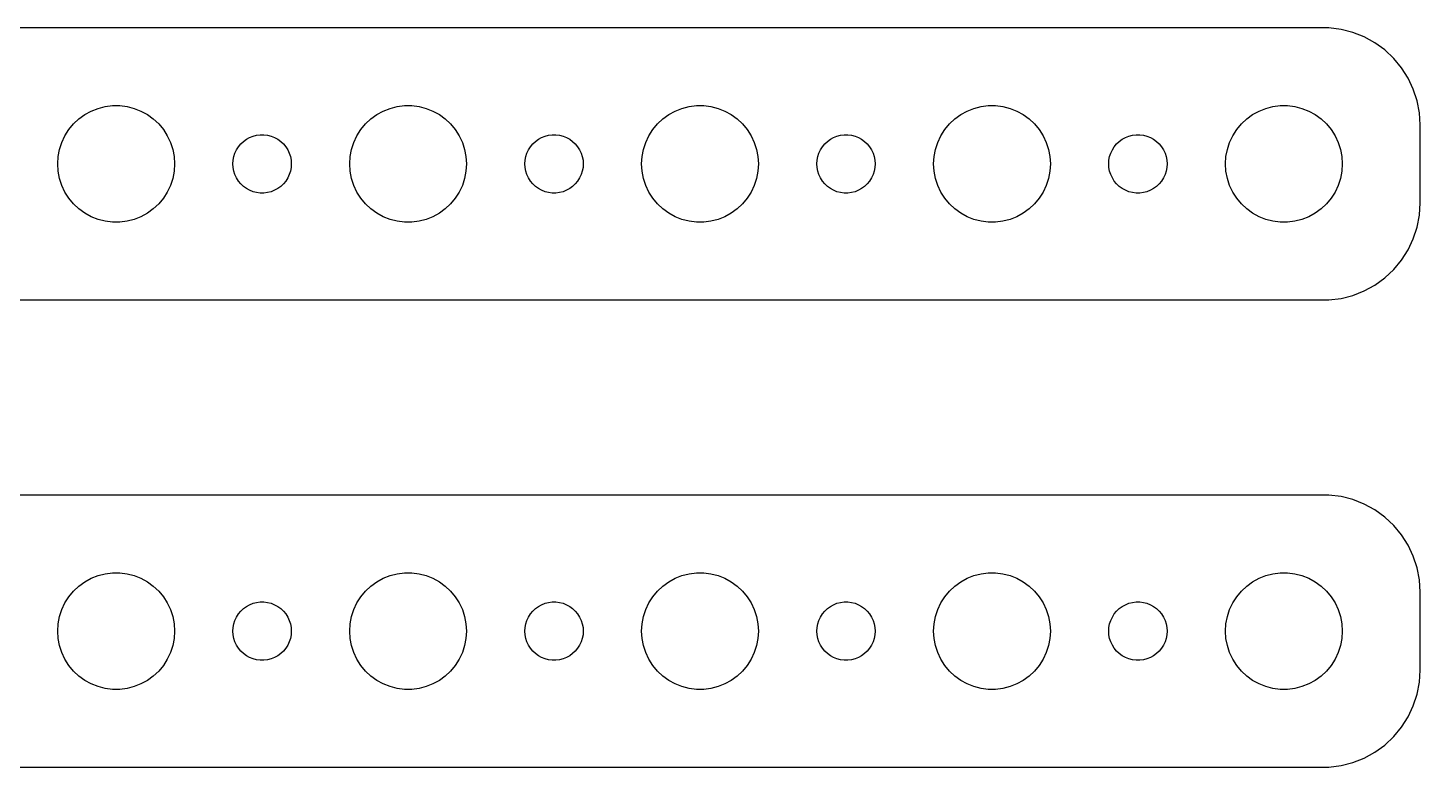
# Model space of a CAD drawing. Header units: metres. Extents: x -142 to 142, y 41 to 79.
# Drawn here: x 70.5 to 142, y 41 to 79 of the extents above; entities that cross this region are included whole.
import ezdxf

# ---------------------------------------------------------------- set-up
doc = ezdxf.new("R2010")
doc.units = ezdxf.units.M

msp = doc.modelspace()

# ---------------------------------------------------------------- linework, layer by layer
for p, q in [((137.314, 78.9901), (-137.314, 78.9901)), ((137.937, 78.9114), (137.314, 78.9901)), ((138.545, 78.7553), (137.937, 78.9114)), ((139.129, 78.5241), (138.545, 78.7553)), ((139.679, 78.2216), (139.129, 78.5241)), ((140.187, 77.8526), (139.679, 78.2216)), ((140.645, 77.4227), (140.187, 77.8526)), ((141.045, 76.9389), (140.645, 77.4227)), ((141.382, 76.4088), (141.045, 76.9389)), ((141.649, 75.8406), (141.382, 76.4088)), ((141.843, 75.2434), (141.649, 75.8406)), ((141.961, 74.6267), (141.843, 75.2434)), ((73.0877, 74.3115), (73.3925, 74.533)), ((73.3925, 74.533), (73.7227, 74.7145)), ((73.7227, 74.7145), (74.073, 74.8532)), ((74.073, 74.8532), (74.4379, 74.9469)), ((74.4379, 74.9469), (74.8116, 74.9941)), ((74.8116, 74.9941), (75.1884, 74.9941)), ((75.1884, 74.9941), (75.5621, 74.9469)), ((75.5621, 74.9469), (75.927, 74.8532)), ((75.927, 74.8532), (76.2773, 74.7145)), ((76.2773, 74.7145), (76.6075, 74.533)), ((76.6075, 74.533), (76.9123, 74.3115)), ((88.0877, 74.3115), (88.3925, 74.533)), ((88.3925, 74.533), (88.7227, 74.7145)), ((88.7227, 74.7145), (89.073, 74.8532)), ((89.073, 74.8532), (89.4379, 74.9469)), ((89.4379, 74.9469), (89.8116, 74.9941)), ((89.8116, 74.9941), (90.1884, 74.9941)), ((90.1884, 74.9941), (90.5621, 74.9469)), ((90.5621, 74.9469), (90.927, 74.8532)), ((90.927, 74.8532), (91.2773, 74.7145)), ((91.2773, 74.7145), (91.6075, 74.533)), ((91.6075, 74.533), (91.9123, 74.3115)), ((103.088, 74.3115), (103.393, 74.533)), ((103.393, 74.533), (103.723, 74.7145)), ((103.723, 74.7145), (104.073, 74.8532)), ((104.073, 74.8532), (104.438, 74.9469)), ((104.438, 74.9469), (104.812, 74.9941)), ((104.812, 74.9941), (105.188, 74.9941)), ((105.188, 74.9941), (105.562, 74.9469)), ((105.562, 74.9469), (105.927, 74.8532)), ((105.927, 74.8532), (106.277, 74.7145)), ((106.277, 74.7145), (106.607, 74.533)), ((106.607, 74.533), (106.912, 74.3115)), ((118.088, 74.3115), (118.393, 74.533)), ((118.393, 74.533), (118.723, 74.7145)), ((118.723, 74.7145), (119.073, 74.8532)), ((119.073, 74.8532), (119.438, 74.9469)), ((119.438, 74.9469), (119.812, 74.9941)), ((119.812, 74.9941), (120.188, 74.9941)), ((120.188, 74.9941), (120.562, 74.9469)), ((120.562, 74.9469), (120.927, 74.8532)), ((120.927, 74.8532), (121.277, 74.7145)), ((121.277, 74.7145), (121.607, 74.533)), ((121.607, 74.533), (121.912, 74.3115)), ((133.088, 74.3115), (133.393, 74.533)), ((133.393, 74.533), (133.723, 74.7145)), ((133.723, 74.7145), (134.073, 74.8532)), ((134.073, 74.8532), (134.438, 74.9469)), ((134.438, 74.9469), (134.812, 74.9941)), ((134.812, 74.9941), (135.188, 74.9941)), ((135.188, 74.9941), (135.562, 74.9469)), ((135.562, 74.9469), (135.927, 74.8532)), ((135.927, 74.8532), (136.277, 74.7145)), ((136.277, 74.7145), (136.607, 74.533)), ((136.607, 74.533), (136.912, 74.3115)), ((142, 74), (141.961, 74.6267)), ((72.3711, 73.4453), (72.573, 73.7634)), ((72.573, 73.7634), (72.8131, 74.0536)), ((72.8131, 74.0536), (73.0877, 74.3115)), ((76.9123, 74.3115), (77.1869, 74.0536)), ((77.1869, 74.0536), (77.427, 73.7634)), ((77.427, 73.7634), (77.6289, 73.4453)), ((87.3711, 73.4453), (87.573, 73.7634)), ((87.573, 73.7634), (87.8131, 74.0536)), ((87.8131, 74.0536), (88.0877, 74.3115)), ((91.9123, 74.3115), (92.1869, 74.0536)), ((92.1869, 74.0536), (92.427, 73.7634)), ((92.427, 73.7634), (92.6289, 73.4453)), ((102.371, 73.4453), (102.573, 73.7634)), ((102.573, 73.7634), (102.813, 74.0536)), ((102.813, 74.0536), (103.088, 74.3115)), ((106.912, 74.3115), (107.187, 74.0536)), ((107.187, 74.0536), (107.427, 73.7634)), ((107.427, 73.7634), (107.629, 73.4453)), ((117.371, 73.4453), (117.573, 73.7634)), ((117.573, 73.7634), (117.813, 74.0536)), ((117.813, 74.0536), (118.088, 74.3115)), ((121.912, 74.3115), (122.187, 74.0536)), ((122.187, 74.0536), (122.427, 73.7634)), ((122.427, 73.7634), (122.629, 73.4453)), ((132.371, 73.4453), (132.573, 73.7634)), ((132.573, 73.7634), (132.813, 74.0536)), ((132.813, 74.0536), (133.088, 74.3115)), ((136.912, 74.3115), (137.187, 74.0536)), ((137.187, 74.0536), (137.427, 73.7634)), ((137.427, 73.7634), (137.629, 73.4453)), ((142, 70), (142, 74)), ((72.0943, 72.7461), (72.2107, 73.1044)), ((72.2107, 73.1044), (72.3711, 73.4453)), ((77.6289, 73.4453), (77.7893, 73.1044)), ((77.7893, 73.1044), (77.9057, 72.7461)), ((81.2865, 72.8817), (81.4065, 73.0268)), ((81.4065, 73.0268), (81.5439, 73.1558)), ((81.5439, 73.1558), (81.6963, 73.2665)), ((81.6963, 73.2665), (81.8613, 73.3572)), ((81.8613, 73.3572), (82.0365, 73.4266)), ((82.0365, 73.4266), (82.2189, 73.4734)), ((82.2189, 73.4734), (82.4058, 73.497)), ((82.4058, 73.497), (82.5942, 73.497)), ((82.5942, 73.497), (82.7811, 73.4734)), ((82.7811, 73.4734), (82.9635, 73.4266)), ((82.9635, 73.4266), (83.1387, 73.3572)), ((83.1387, 73.3572), (83.3037, 73.2665)), ((83.3037, 73.2665), (83.4561, 73.1558)), ((83.4561, 73.1558), (83.5934, 73.0268)), ((83.5934, 73.0268), (83.7135, 72.8817)), ((87.0943, 72.7461), (87.2107, 73.1044)), ((87.2107, 73.1044), (87.3711, 73.4453)), ((92.6289, 73.4453), (92.7893, 73.1044)), ((92.7893, 73.1044), (92.9057, 72.7461)), ((96.2865, 72.8817), (96.4065, 73.0268)), ((96.4065, 73.0268), (96.5439, 73.1558)), ((96.5439, 73.1558), (96.6963, 73.2665)), ((96.6963, 73.2665), (96.8613, 73.3572)), ((96.8613, 73.3572), (97.0365, 73.4266)), ((97.0365, 73.4266), (97.2189, 73.4734)), ((97.2189, 73.4734), (97.4058, 73.497)), ((97.4058, 73.497), (97.5942, 73.497)), ((97.5942, 73.497), (97.7811, 73.4734)), ((97.7811, 73.4734), (97.9635, 73.4266)), ((97.9635, 73.4266), (98.1387, 73.3572)), ((98.1387, 73.3572), (98.3037, 73.2665)), ((98.3037, 73.2665), (98.4561, 73.1558)), ((98.4561, 73.1558), (98.5934, 73.0268)), ((98.5934, 73.0268), (98.7135, 72.8817)), ((102.094, 72.7461), (102.211, 73.1044)), ((102.211, 73.1044), (102.371, 73.4453)), ((107.629, 73.4453), (107.789, 73.1044)), ((107.789, 73.1044), (107.906, 72.7461)), ((111.286, 72.8817), (111.407, 73.0268)), ((111.407, 73.0268), (111.544, 73.1558)), ((111.544, 73.1558), (111.696, 73.2665)), ((111.696, 73.2665), (111.861, 73.3572)), ((111.861, 73.3572), (112.036, 73.4266)), ((112.036, 73.4266), (112.219, 73.4734)), ((112.219, 73.4734), (112.406, 73.497)), ((112.406, 73.497), (112.594, 73.497)), ((112.594, 73.497), (112.781, 73.4734)), ((112.781, 73.4734), (112.964, 73.4266)), ((112.964, 73.4266), (113.139, 73.3572)), ((113.139, 73.3572), (113.304, 73.2665)), ((113.304, 73.2665), (113.456, 73.1558)), ((113.456, 73.1558), (113.593, 73.0268)), ((113.593, 73.0268), (113.714, 72.8817)), ((117.094, 72.7461), (117.211, 73.1044)), ((117.211, 73.1044), (117.371, 73.4453)), ((122.629, 73.4453), (122.789, 73.1044)), ((122.789, 73.1044), (122.906, 72.7461)), ((126.286, 72.8817), (126.407, 73.0268)), ((126.407, 73.0268), (126.544, 73.1558)), ((126.544, 73.1558), (126.696, 73.2665)), ((126.696, 73.2665), (126.861, 73.3572)), ((126.861, 73.3572), (127.036, 73.4266)), ((127.036, 73.4266), (127.219, 73.4734)), ((127.219, 73.4734), (127.406, 73.497)), ((127.406, 73.497), (127.594, 73.497)), ((127.594, 73.497), (127.781, 73.4734)), ((127.781, 73.4734), (127.964, 73.4266)), ((127.964, 73.4266), (128.139, 73.3572)), ((128.139, 73.3572), (128.304, 73.2665)), ((128.304, 73.2665), (128.456, 73.1558)), ((128.456, 73.1558), (128.593, 73.0268)), ((128.593, 73.0268), (128.714, 72.8817)), ((132.094, 72.7461), (132.211, 73.1044)), ((132.211, 73.1044), (132.371, 73.4453)), ((137.629, 73.4453), (137.789, 73.1044)), ((137.789, 73.1044), (137.906, 72.7461)), ((72, 72), (72.0237, 72.376)), ((72.0237, 72.376), (72.0943, 72.7461)), ((77.9057, 72.7461), (77.9763, 72.376)), ((77.9763, 72.376), (78, 72)), ((81.0118, 72.188), (81.0471, 72.373)), ((81.0471, 72.373), (81.1053, 72.5522)), ((81.1053, 72.5522), (81.1855, 72.7226)), ((81.1855, 72.7226), (81.2865, 72.8817)), ((83.7135, 72.8817), (83.8145, 72.7226)), ((83.8145, 72.7226), (83.8947, 72.5522)), ((83.8947, 72.5522), (83.9529, 72.373)), ((83.9529, 72.373), (83.9882, 72.188)), ((87, 72), (87.0237, 72.376)), ((87.0237, 72.376), (87.0943, 72.7461)), ((92.9057, 72.7461), (92.9763, 72.376)), ((92.9763, 72.376), (93, 72)), ((96.0118, 72.188), (96.0471, 72.373)), ((96.0471, 72.373), (96.1053, 72.5522)), ((96.1053, 72.5522), (96.1855, 72.7226)), ((96.1855, 72.7226), (96.2865, 72.8817)), ((98.7135, 72.8817), (98.8145, 72.7226)), ((98.8145, 72.7226), (98.8947, 72.5522)), ((98.8947, 72.5522), (98.9529, 72.373)), ((98.9529, 72.373), (98.9882, 72.188)), ((102, 72), (102.024, 72.376)), ((102.024, 72.376), (102.094, 72.7461)), ((107.906, 72.7461), (107.976, 72.376)), ((107.976, 72.376), (108, 72)), ((111.012, 72.188), (111.047, 72.373)), ((111.047, 72.373), (111.105, 72.5522)), ((111.105, 72.5522), (111.186, 72.7226)), ((111.186, 72.7226), (111.286, 72.8817)), ((113.714, 72.8817), (113.814, 72.7226)), ((113.814, 72.7226), (113.895, 72.5522)), ((113.895, 72.5522), (113.953, 72.373)), ((113.953, 72.373), (113.988, 72.188)), ((117, 72), (117.024, 72.376)), ((117.024, 72.376), (117.094, 72.7461)), ((122.906, 72.7461), (122.976, 72.376)), ((122.976, 72.376), (123, 72)), ((126.012, 72.188), (126.047, 72.373)), ((126.047, 72.373), (126.105, 72.5522)), ((126.105, 72.5522), (126.186, 72.7226)), ((126.186, 72.7226), (126.286, 72.8817)), ((128.714, 72.8817), (128.814, 72.7226)), ((128.814, 72.7226), (128.895, 72.5522)), ((128.895, 72.5522), (128.953, 72.373)), ((128.953, 72.373), (128.988, 72.188)), ((132, 72), (132.024, 72.376)), ((132.024, 72.376), (132.094, 72.7461)), ((137.906, 72.7461), (137.976, 72.376)), ((137.976, 72.376), (138, 72)), ((72.0237, 71.624), (72, 72)), ((72.0943, 71.2539), (72.0237, 71.624)), ((77.9763, 71.624), (77.9057, 71.2539)), ((78, 72), (77.9763, 71.624)), ((81, 72), (81.0118, 72.188)), ((81.0118, 71.812), (81, 72)), ((81.0471, 71.627), (81.0118, 71.812)), ((81.1053, 71.4478), (81.0471, 71.627)), ((83.9529, 71.627), (83.8947, 71.4478)), ((83.9882, 71.812), (83.9529, 71.627)), ((83.9882, 72.188), (84, 72)), ((84, 72), (83.9882, 71.812)), ((87.0237, 71.624), (87, 72)), ((87.0943, 71.2539), (87.0237, 71.624)), ((92.9763, 71.624), (92.9057, 71.2539)), ((93, 72), (92.9763, 71.624)), ((96, 72), (96.0118, 72.188)), ((96.0118, 71.812), (96, 72)), ((96.0471, 71.627), (96.0118, 71.812)), ((96.1053, 71.4478), (96.0471, 71.627)), ((98.9529, 71.627), (98.8947, 71.4478)), ((98.9882, 71.812), (98.9529, 71.627)), ((98.9882, 72.188), (99, 72)), ((99, 72), (98.9882, 71.812)), ((102.024, 71.624), (102, 72)), ((102.094, 71.2539), (102.024, 71.624)), ((107.976, 71.624), (107.906, 71.2539)), ((108, 72), (107.976, 71.624)), ((111, 72), (111.012, 72.188)), ((111.012, 71.812), (111, 72)), ((111.047, 71.627), (111.012, 71.812)), ((111.105, 71.4478), (111.047, 71.627)), ((113.953, 71.627), (113.895, 71.4478)), ((113.988, 71.812), (113.953, 71.627)), ((113.988, 72.188), (114, 72)), ((114, 72), (113.988, 71.812)), ((117.024, 71.624), (117, 72)), ((117.094, 71.2539), (117.024, 71.624)), ((122.976, 71.624), (122.906, 71.2539)), ((123, 72), (122.976, 71.624)), ((126, 72), (126.012, 72.188)), ((126.012, 71.812), (126, 72)), ((126.047, 71.627), (126.012, 71.812)), ((126.105, 71.4478), (126.047, 71.627)), ((128.953, 71.627), (128.895, 71.4478)), ((128.988, 71.812), (128.953, 71.627)), ((128.988, 72.188), (129, 72)), ((129, 72), (128.988, 71.812)), ((132.024, 71.624), (132, 72)), ((132.094, 71.2539), (132.024, 71.624)), ((137.976, 71.624), (137.906, 71.2539)), ((138, 72), (137.976, 71.624)), ((72.2107, 70.8956), (72.0943, 71.2539)), ((72.3711, 70.5547), (72.2107, 70.8956)), ((77.7893, 70.8956), (77.6289, 70.5547)), ((77.9057, 71.2539), (77.7893, 70.8956)), ((81.1855, 71.2774), (81.1053, 71.4478)), ((81.2865, 71.1183), (81.1855, 71.2774)), ((81.4065, 70.9732), (81.2865, 71.1183)), ((81.5439, 70.8442), (81.4065, 70.9732)), ((81.6963, 70.7335), (81.5439, 70.8442)), ((83.4561, 70.8442), (83.3037, 70.7335)), ((83.5934, 70.9732), (83.4561, 70.8442)), ((83.7135, 71.1183), (83.5934, 70.9732)), ((83.8145, 71.2774), (83.7135, 71.1183)), ((83.8947, 71.4478), (83.8145, 71.2774)), ((87.2107, 70.8956), (87.0943, 71.2539)), ((87.3711, 70.5547), (87.2107, 70.8956)), ((92.7893, 70.8956), (92.6289, 70.5547)), ((92.9057, 71.2539), (92.7893, 70.8956)), ((96.1855, 71.2774), (96.1053, 71.4478)), ((96.2865, 71.1183), (96.1855, 71.2774)), ((96.4065, 70.9732), (96.2865, 71.1183)), ((96.5439, 70.8442), (96.4065, 70.9732)), ((96.6963, 70.7335), (96.5439, 70.8442)), ((98.4561, 70.8442), (98.3037, 70.7335)), ((98.5934, 70.9732), (98.4561, 70.8442)), ((98.7135, 71.1183), (98.5934, 70.9732)), ((98.8145, 71.2774), (98.7135, 71.1183)), ((98.8947, 71.4478), (98.8145, 71.2774)), ((102.211, 70.8956), (102.094, 71.2539)), ((102.371, 70.5547), (102.211, 70.8956)), ((107.789, 70.8956), (107.629, 70.5547)), ((107.906, 71.2539), (107.789, 70.8956)), ((111.186, 71.2774), (111.105, 71.4478)), ((111.286, 71.1183), (111.186, 71.2774)), ((111.407, 70.9732), (111.286, 71.1183)), ((111.544, 70.8442), (111.407, 70.9732)), ((111.696, 70.7335), (111.544, 70.8442)), ((113.456, 70.8442), (113.304, 70.7335)), ((113.593, 70.9732), (113.456, 70.8442)), ((113.714, 71.1183), (113.593, 70.9732)), ((113.814, 71.2774), (113.714, 71.1183)), ((113.895, 71.4478), (113.814, 71.2774)), ((117.211, 70.8956), (117.094, 71.2539)), ((117.371, 70.5547), (117.211, 70.8956)), ((122.789, 70.8956), (122.629, 70.5547)), ((122.906, 71.2539), (122.789, 70.8956)), ((126.186, 71.2774), (126.105, 71.4478)), ((126.286, 71.1183), (126.186, 71.2774)), ((126.407, 70.9732), (126.286, 71.1183)), ((126.544, 70.8442), (126.407, 70.9732)), ((126.696, 70.7335), (126.544, 70.8442)), ((128.456, 70.8442), (128.304, 70.7335)), ((128.593, 70.9732), (128.456, 70.8442)), ((128.714, 71.1183), (128.593, 70.9732)), ((128.814, 71.2774), (128.714, 71.1183)), ((128.895, 71.4478), (128.814, 71.2774)), ((132.211, 70.8956), (132.094, 71.2539)), ((132.371, 70.5547), (132.211, 70.8956)), ((137.789, 70.8956), (137.629, 70.5547)), ((137.906, 71.2539), (137.789, 70.8956)), ((72.573, 70.2366), (72.3711, 70.5547)), ((72.8131, 69.9464), (72.573, 70.2366)), ((77.427, 70.2366), (77.1869, 69.9464)), ((77.6289, 70.5547), (77.427, 70.2366)), ((81.8613, 70.6428), (81.6963, 70.7335)), ((82.0365, 70.5734), (81.8613, 70.6428)), ((82.2189, 70.5266), (82.0365, 70.5734)), ((82.4058, 70.503), (82.2189, 70.5266)), ((82.5942, 70.503), (82.4058, 70.503)), ((82.7811, 70.5266), (82.5942, 70.503)), ((82.9635, 70.5734), (82.7811, 70.5266)), ((83.1387, 70.6428), (82.9635, 70.5734)), ((83.3037, 70.7335), (83.1387, 70.6428)), ((87.573, 70.2366), (87.3711, 70.5547)), ((87.8131, 69.9464), (87.573, 70.2366)), ((92.427, 70.2366), (92.1869, 69.9464)), ((92.6289, 70.5547), (92.427, 70.2366)), ((96.8613, 70.6428), (96.6963, 70.7335)), ((97.0365, 70.5734), (96.8613, 70.6428)), ((97.2189, 70.5266), (97.0365, 70.5734)), ((97.4058, 70.503), (97.2189, 70.5266)), ((97.5942, 70.503), (97.4058, 70.503)), ((97.7811, 70.5266), (97.5942, 70.503)), ((97.9635, 70.5734), (97.7811, 70.5266)), ((98.1387, 70.6428), (97.9635, 70.5734)), ((98.3037, 70.7335), (98.1387, 70.6428)), ((102.573, 70.2366), (102.371, 70.5547)), ((102.813, 69.9464), (102.573, 70.2366)), ((107.427, 70.2366), (107.187, 69.9464)), ((107.629, 70.5547), (107.427, 70.2366)), ((111.861, 70.6428), (111.696, 70.7335)), ((112.036, 70.5734), (111.861, 70.6428)), ((112.219, 70.5266), (112.036, 70.5734)), ((112.406, 70.503), (112.219, 70.5266)), ((112.594, 70.503), (112.406, 70.503)), ((112.781, 70.5266), (112.594, 70.503)), ((112.964, 70.5734), (112.781, 70.5266)), ((113.139, 70.6428), (112.964, 70.5734)), ((113.304, 70.7335), (113.139, 70.6428)), ((117.573, 70.2366), (117.371, 70.5547)), ((117.813, 69.9464), (117.573, 70.2366)), ((122.427, 70.2366), (122.187, 69.9464)), ((122.629, 70.5547), (122.427, 70.2366)), ((126.861, 70.6428), (126.696, 70.7335)), ((127.036, 70.5734), (126.861, 70.6428)), ((127.219, 70.5266), (127.036, 70.5734)), ((127.406, 70.503), (127.219, 70.5266)), ((127.594, 70.503), (127.406, 70.503)), ((127.781, 70.5266), (127.594, 70.503)), ((127.964, 70.5734), (127.781, 70.5266)), ((128.139, 70.6428), (127.964, 70.5734)), ((128.304, 70.7335), (128.139, 70.6428)), ((132.573, 70.2366), (132.371, 70.5547)), ((132.813, 69.9464), (132.573, 70.2366)), ((137.427, 70.2366), (137.187, 69.9464)), ((137.629, 70.5547), (137.427, 70.2366)), ((73.0877, 69.6885), (72.8131, 69.9464)), ((73.3925, 69.467), (73.0877, 69.6885)), ((73.7227, 69.2855), (73.3925, 69.467)), ((76.6075, 69.467), (76.2773, 69.2855)), ((76.9123, 69.6885), (76.6075, 69.467)), ((77.1869, 69.9464), (76.9123, 69.6885)), ((88.0877, 69.6885), (87.8131, 69.9464)), ((88.3925, 69.467), (88.0877, 69.6885)), ((88.7227, 69.2855), (88.3925, 69.467)), ((91.6075, 69.467), (91.2773, 69.2855)), ((91.9123, 69.6885), (91.6075, 69.467)), ((92.1869, 69.9464), (91.9123, 69.6885)), ((103.088, 69.6885), (102.813, 69.9464)), ((103.393, 69.467), (103.088, 69.6885)), ((103.723, 69.2855), (103.393, 69.467)), ((106.607, 69.467), (106.277, 69.2855)), ((106.912, 69.6885), (106.607, 69.467)), ((107.187, 69.9464), (106.912, 69.6885)), ((118.088, 69.6885), (117.813, 69.9464)), ((118.393, 69.467), (118.088, 69.6885)), ((118.723, 69.2855), (118.393, 69.467)), ((121.607, 69.467), (121.277, 69.2855)), ((121.912, 69.6885), (121.607, 69.467)), ((122.187, 69.9464), (121.912, 69.6885)), ((133.088, 69.6885), (132.813, 69.9464)), ((133.393, 69.467), (133.088, 69.6885)), ((133.723, 69.2855), (133.393, 69.467)), ((136.607, 69.467), (136.277, 69.2855)), ((136.912, 69.6885), (136.607, 69.467)), ((137.187, 69.9464), (136.912, 69.6885)), ((141.961, 69.3733), (142, 70)), ((74.073, 69.1468), (73.7227, 69.2855)), ((74.4379, 69.0531), (74.073, 69.1468)), ((74.8116, 69.0059), (74.4379, 69.0531)), ((75.1884, 69.0059), (74.8116, 69.0059)), ((75.5621, 69.0531), (75.1884, 69.0059)), ((75.927, 69.1468), (75.5621, 69.0531)), ((76.2773, 69.2855), (75.927, 69.1468)), ((89.073, 69.1468), (88.7227, 69.2855)), ((89.4379, 69.0531), (89.073, 69.1468)), ((89.8116, 69.0059), (89.4379, 69.0531)), ((90.1884, 69.0059), (89.8116, 69.0059)), ((90.5621, 69.0531), (90.1884, 69.0059)), ((90.927, 69.1468), (90.5621, 69.0531)), ((91.2773, 69.2855), (90.927, 69.1468)), ((104.073, 69.1468), (103.723, 69.2855)), ((104.438, 69.0531), (104.073, 69.1468)), ((104.812, 69.0059), (104.438, 69.0531)), ((105.188, 69.0059), (104.812, 69.0059)), ((105.562, 69.0531), (105.188, 69.0059)), ((105.927, 69.1468), (105.562, 69.0531)), ((106.277, 69.2855), (105.927, 69.1468)), ((119.073, 69.1468), (118.723, 69.2855)), ((119.438, 69.0531), (119.073, 69.1468)), ((119.812, 69.0059), (119.438, 69.0531)), ((120.188, 69.0059), (119.812, 69.0059)), ((120.562, 69.0531), (120.188, 69.0059)), ((120.927, 69.1468), (120.562, 69.0531)), ((121.277, 69.2855), (120.927, 69.1468)), ((134.073, 69.1468), (133.723, 69.2855)), ((134.438, 69.0531), (134.073, 69.1468)), ((134.812, 69.0059), (134.438, 69.0531)), ((135.188, 69.0059), (134.812, 69.0059)), ((135.562, 69.0531), (135.188, 69.0059)), ((135.927, 69.1468), (135.562, 69.0531)), ((136.277, 69.2855), (135.927, 69.1468)), ((141.649, 68.1594), (141.843, 68.7566)), ((141.843, 68.7566), (141.961, 69.3733)), ((141.382, 67.5912), (141.649, 68.1594)), ((141.045, 67.0611), (141.382, 67.5912)), ((140.187, 66.1474), (140.645, 66.5773)), ((140.645, 66.5773), (141.045, 67.0611)), ((139.679, 65.7784), (140.187, 66.1474)), ((137.937, 65.0886), (138.545, 65.2447)), ((138.545, 65.2447), (139.129, 65.4759)), ((139.129, 65.4759), (139.679, 65.7784)), ((-137.314, 65.0099), (137.314, 65.0099)), ((137.314, 65.0099), (137.937, 65.0886)), ((137.314, 54.9901), (-137.314, 54.9901)), ((137.937, 54.9114), (137.314, 54.9901)), ((138.545, 54.7553), (137.937, 54.9114)), ((139.129, 54.5241), (138.545, 54.7553)), ((139.679, 54.2216), (139.129, 54.5241)), ((140.187, 53.8526), (139.679, 54.2216)), ((140.645, 53.4227), (140.187, 53.8526)), ((141.045, 52.9389), (140.645, 53.4227)), ((141.382, 52.4088), (141.045, 52.9389)), ((141.649, 51.8406), (141.382, 52.4088)), ((141.843, 51.2434), (141.649, 51.8406)), ((73.7227, 50.7145), (74.073, 50.8532)), ((74.073, 50.8532), (74.4379, 50.9469)), ((74.4379, 50.9469), (74.8116, 50.9941)), ((74.8116, 50.9941), (75.1884, 50.9941)), ((75.1884, 50.9941), (75.5621, 50.9469)), ((75.5621, 50.9469), (75.927, 50.8532)), ((75.927, 50.8532), (76.2773, 50.7145)), ((88.7227, 50.7145), (89.073, 50.8532)), ((89.073, 50.8532), (89.4379, 50.9469)), ((89.4379, 50.9469), (89.8116, 50.9941)), ((89.8116, 50.9941), (90.1884, 50.9941)), ((90.1884, 50.9941), (90.5621, 50.9469)), ((90.5621, 50.9469), (90.927, 50.8532)), ((90.927, 50.8532), (91.2773, 50.7145)), ((103.723, 50.7145), (104.073, 50.8532)), ((104.073, 50.8532), (104.438, 50.9469)), ((104.438, 50.9469), (104.812, 50.9941)), ((104.812, 50.9941), (105.188, 50.9941)), ((105.188, 50.9941), (105.562, 50.9469)), ((105.562, 50.9469), (105.927, 50.8532)), ((105.927, 50.8532), (106.277, 50.7145)), ((118.723, 50.7145), (119.073, 50.8532)), ((119.073, 50.8532), (119.438, 50.9469)), ((119.438, 50.9469), (119.812, 50.9941)), ((119.812, 50.9941), (120.188, 50.9941)), ((120.188, 50.9941), (120.562, 50.9469)), ((120.562, 50.9469), (120.927, 50.8532)), ((120.927, 50.8532), (121.277, 50.7145)), ((133.723, 50.7145), (134.073, 50.8532)), ((134.073, 50.8532), (134.438, 50.9469)), ((134.438, 50.9469), (134.812, 50.9941)), ((134.812, 50.9941), (135.188, 50.9941)), ((135.188, 50.9941), (135.562, 50.9469)), ((135.562, 50.9469), (135.927, 50.8532)), ((135.927, 50.8532), (136.277, 50.7145)), ((141.961, 50.6267), (141.843, 51.2434)), ((72.8131, 50.0536), (73.0877, 50.3115)), ((73.0877, 50.3115), (73.3925, 50.533)), ((73.3925, 50.533), (73.7227, 50.7145)), ((76.2773, 50.7145), (76.6075, 50.533)), ((76.6075, 50.533), (76.9123, 50.3115)), ((76.9123, 50.3115), (77.1869, 50.0536)), ((87.8131, 50.0536), (88.0877, 50.3115)), ((88.0877, 50.3115), (88.3925, 50.533)), ((88.3925, 50.533), (88.7227, 50.7145)), ((91.2773, 50.7145), (91.6075, 50.533)), ((91.6075, 50.533), (91.9123, 50.3115)), ((91.9123, 50.3115), (92.1869, 50.0536)), ((102.813, 50.0536), (103.088, 50.3115)), ((103.088, 50.3115), (103.393, 50.533)), ((103.393, 50.533), (103.723, 50.7145)), ((106.277, 50.7145), (106.607, 50.533)), ((106.607, 50.533), (106.912, 50.3115)), ((106.912, 50.3115), (107.187, 50.0536)), ((117.813, 50.0536), (118.088, 50.3115)), ((118.088, 50.3115), (118.393, 50.533)), ((118.393, 50.533), (118.723, 50.7145)), ((121.277, 50.7145), (121.607, 50.533)), ((121.607, 50.533), (121.912, 50.3115)), ((121.912, 50.3115), (122.187, 50.0536)), ((132.813, 50.0536), (133.088, 50.3115)), ((133.088, 50.3115), (133.393, 50.533)), ((133.393, 50.533), (133.723, 50.7145)), ((136.277, 50.7145), (136.607, 50.533)), ((136.607, 50.533), (136.912, 50.3115)), ((136.912, 50.3115), (137.187, 50.0536)), ((142, 50), (141.961, 50.6267)), ((72.2107, 49.1044), (72.3711, 49.4453)), ((72.3711, 49.4453), (72.573, 49.7634)), ((72.573, 49.7634), (72.8131, 50.0536)), ((77.1869, 50.0536), (77.427, 49.7634)), ((77.427, 49.7634), (77.6289, 49.4453)), ((77.6289, 49.4453), (77.7893, 49.1044)), ((81.8613, 49.3572), (82.0365, 49.4266)), ((82.0365, 49.4266), (82.2189, 49.4734)), ((82.2189, 49.4734), (82.4058, 49.497)), ((82.4058, 49.497), (82.5942, 49.497)), ((82.5942, 49.497), (82.7811, 49.4734)), ((82.7811, 49.4734), (82.9635, 49.4266)), ((82.9635, 49.4266), (83.1387, 49.3572)), ((87.2107, 49.1044), (87.3711, 49.4453)), ((87.3711, 49.4453), (87.573, 49.7634)), ((87.573, 49.7634), (87.8131, 50.0536)), ((92.1869, 50.0536), (92.427, 49.7634)), ((92.427, 49.7634), (92.6289, 49.4453)), ((92.6289, 49.4453), (92.7893, 49.1044)), ((96.8613, 49.3572), (97.0365, 49.4266)), ((97.0365, 49.4266), (97.2189, 49.4734)), ((97.2189, 49.4734), (97.4058, 49.497)), ((97.4058, 49.497), (97.5942, 49.497)), ((97.5942, 49.497), (97.7811, 49.4734)), ((97.7811, 49.4734), (97.9635, 49.4266)), ((97.9635, 49.4266), (98.1387, 49.3572)), ((102.211, 49.1044), (102.371, 49.4453)), ((102.371, 49.4453), (102.573, 49.7634)), ((102.573, 49.7634), (102.813, 50.0536)), ((107.187, 50.0536), (107.427, 49.7634)), ((107.427, 49.7634), (107.629, 49.4453)), ((107.629, 49.4453), (107.789, 49.1044)), ((111.861, 49.3572), (112.036, 49.4266)), ((112.036, 49.4266), (112.219, 49.4734)), ((112.219, 49.4734), (112.406, 49.497)), ((112.406, 49.497), (112.594, 49.497)), ((112.594, 49.497), (112.781, 49.4734)), ((112.781, 49.4734), (112.964, 49.4266)), ((112.964, 49.4266), (113.139, 49.3572)), ((117.211, 49.1044), (117.371, 49.4453)), ((117.371, 49.4453), (117.573, 49.7634)), ((117.573, 49.7634), (117.813, 50.0536)), ((122.187, 50.0536), (122.427, 49.7634)), ((122.427, 49.7634), (122.629, 49.4453)), ((122.629, 49.4453), (122.789, 49.1044)), ((126.861, 49.3572), (127.036, 49.4266)), ((127.036, 49.4266), (127.219, 49.4734)), ((127.219, 49.4734), (127.406, 49.497)), ((127.406, 49.497), (127.594, 49.497)), ((127.594, 49.497), (127.781, 49.4734)), ((127.781, 49.4734), (127.964, 49.4266)), ((127.964, 49.4266), (128.139, 49.3572)), ((132.211, 49.1044), (132.371, 49.4453)), ((132.371, 49.4453), (132.573, 49.7634)), ((132.573, 49.7634), (132.813, 50.0536)), ((137.187, 50.0536), (137.427, 49.7634)), ((137.427, 49.7634), (137.629, 49.4453)), ((137.629, 49.4453), (137.789, 49.1044)), ((142, 46), (142, 50)), ((72.0237, 48.376), (72.0943, 48.7461)), ((72.0943, 48.7461), (72.2107, 49.1044)), ((77.7893, 49.1044), (77.9057, 48.7461)), ((77.9057, 48.7461), (77.9763, 48.376)), ((81.1053, 48.5522), (81.1855, 48.7226)), ((81.1855, 48.7226), (81.2865, 48.8817)), ((81.2865, 48.8817), (81.4065, 49.0268)), ((81.4065, 49.0268), (81.5439, 49.1558)), ((81.5439, 49.1558), (81.6963, 49.2665)), ((81.6963, 49.2665), (81.8613, 49.3572)), ((83.1387, 49.3572), (83.3037, 49.2665)), ((83.3037, 49.2665), (83.4561, 49.1558)), ((83.4561, 49.1558), (83.5934, 49.0268)), ((83.5934, 49.0268), (83.7135, 48.8817)), ((83.7135, 48.8817), (83.8145, 48.7226)), ((83.8145, 48.7226), (83.8947, 48.5522)), ((87.0237, 48.376), (87.0943, 48.7461)), ((87.0943, 48.7461), (87.2107, 49.1044)), ((92.7893, 49.1044), (92.9057, 48.7461)), ((92.9057, 48.7461), (92.9763, 48.376)), ((96.1053, 48.5522), (96.1855, 48.7226)), ((96.1855, 48.7226), (96.2865, 48.8817)), ((96.2865, 48.8817), (96.4065, 49.0268)), ((96.4065, 49.0268), (96.5439, 49.1558)), ((96.5439, 49.1558), (96.6963, 49.2665)), ((96.6963, 49.2665), (96.8613, 49.3572)), ((98.1387, 49.3572), (98.3037, 49.2665)), ((98.3037, 49.2665), (98.4561, 49.1558)), ((98.4561, 49.1558), (98.5934, 49.0268)), ((98.5934, 49.0268), (98.7135, 48.8817)), ((98.7135, 48.8817), (98.8145, 48.7226)), ((98.8145, 48.7226), (98.8947, 48.5522)), ((102.024, 48.376), (102.094, 48.7461)), ((102.094, 48.7461), (102.211, 49.1044)), ((107.789, 49.1044), (107.906, 48.7461)), ((107.906, 48.7461), (107.976, 48.376)), ((111.105, 48.5522), (111.186, 48.7226)), ((111.186, 48.7226), (111.286, 48.8817)), ((111.286, 48.8817), (111.407, 49.0268)), ((111.407, 49.0268), (111.544, 49.1558)), ((111.544, 49.1558), (111.696, 49.2665)), ((111.696, 49.2665), (111.861, 49.3572)), ((113.139, 49.3572), (113.304, 49.2665)), ((113.304, 49.2665), (113.456, 49.1558)), ((113.456, 49.1558), (113.593, 49.0268)), ((113.593, 49.0268), (113.714, 48.8817)), ((113.714, 48.8817), (113.814, 48.7226)), ((113.814, 48.7226), (113.895, 48.5522)), ((117.024, 48.376), (117.094, 48.7461)), ((117.094, 48.7461), (117.211, 49.1044)), ((122.789, 49.1044), (122.906, 48.7461)), ((122.906, 48.7461), (122.976, 48.376)), ((126.105, 48.5522), (126.186, 48.7226)), ((126.186, 48.7226), (126.286, 48.8817)), ((126.286, 48.8817), (126.407, 49.0268)), ((126.407, 49.0268), (126.544, 49.1558)), ((126.544, 49.1558), (126.696, 49.2665)), ((126.696, 49.2665), (126.861, 49.3572)), ((128.139, 49.3572), (128.304, 49.2665)), ((128.304, 49.2665), (128.456, 49.1558)), ((128.456, 49.1558), (128.593, 49.0268)), ((128.593, 49.0268), (128.714, 48.8817)), ((128.714, 48.8817), (128.814, 48.7226)), ((128.814, 48.7226), (128.895, 48.5522)), ((132.024, 48.376), (132.094, 48.7461)), ((132.094, 48.7461), (132.211, 49.1044)), ((137.789, 49.1044), (137.906, 48.7461)), ((137.906, 48.7461), (137.976, 48.376)), ((72, 48), (72.0237, 48.376)), ((72.0237, 47.624), (72, 48)), ((77.9763, 48.376), (78, 48)), ((78, 48), (77.9763, 47.624)), ((81, 48), (81.0118, 48.188)), ((81.0118, 47.812), (81, 48)), ((81.0118, 48.188), (81.0471, 48.373)), ((81.0471, 48.373), (81.1053, 48.5522)), ((83.8947, 48.5522), (83.9529, 48.373)), ((83.9529, 48.373), (83.9882, 48.188)), ((83.9882, 48.188), (84, 48)), ((84, 48), (83.9882, 47.812)), ((87, 48), (87.0237, 48.376)), ((87.0237, 47.624), (87, 48)), ((92.9763, 48.376), (93, 48)), ((93, 48), (92.9763, 47.624)), ((96, 48), (96.0118, 48.188)), ((96.0118, 47.812), (96, 48)), ((96.0118, 48.188), (96.0471, 48.373)), ((96.0471, 48.373), (96.1053, 48.5522)), ((98.8947, 48.5522), (98.9529, 48.373)), ((98.9529, 48.373), (98.9882, 48.188)), ((98.9882, 48.188), (99, 48)), ((99, 48), (98.9882, 47.812)), ((102, 48), (102.024, 48.376)), ((102.024, 47.624), (102, 48)), ((107.976, 48.376), (108, 48)), ((108, 48), (107.976, 47.624)), ((111, 48), (111.012, 48.188)), ((111.012, 47.812), (111, 48)), ((111.012, 48.188), (111.047, 48.373)), ((111.047, 48.373), (111.105, 48.5522)), ((113.895, 48.5522), (113.953, 48.373)), ((113.953, 48.373), (113.988, 48.188)), ((113.988, 48.188), (114, 48)), ((114, 48), (113.988, 47.812)), ((117, 48), (117.024, 48.376)), ((117.024, 47.624), (117, 48)), ((122.976, 48.376), (123, 48)), ((123, 48), (122.976, 47.624)), ((126, 48), (126.012, 48.188)), ((126.012, 47.812), (126, 48)), ((126.012, 48.188), (126.047, 48.373)), ((126.047, 48.373), (126.105, 48.5522)), ((128.895, 48.5522), (128.953, 48.373)), ((128.953, 48.373), (128.988, 48.188)), ((128.988, 48.188), (129, 48)), ((129, 48), (128.988, 47.812)), ((132, 48), (132.024, 48.376)), ((132.024, 47.624), (132, 48)), ((137.976, 48.376), (138, 48)), ((138, 48), (137.976, 47.624)), ((72.0943, 47.2539), (72.0237, 47.624)), ((72.2107, 46.8956), (72.0943, 47.2539)), ((77.9057, 47.2539), (77.7893, 46.8956)), ((77.9763, 47.624), (77.9057, 47.2539)), ((81.0471, 47.627), (81.0118, 47.812)), ((81.1053, 47.4478), (81.0471, 47.627)), ((81.1855, 47.2774), (81.1053, 47.4478)), ((81.2865, 47.1183), (81.1855, 47.2774)), ((83.8145, 47.2774), (83.7135, 47.1183)), ((83.8947, 47.4478), (83.8145, 47.2774)), ((83.9529, 47.627), (83.8947, 47.4478)), ((83.9882, 47.812), (83.9529, 47.627)), ((87.0943, 47.2539), (87.0237, 47.624)), ((87.2107, 46.8956), (87.0943, 47.2539)), ((92.9057, 47.2539), (92.7893, 46.8956)), ((92.9763, 47.624), (92.9057, 47.2539)), ((96.0471, 47.627), (96.0118, 47.812)), ((96.1053, 47.4478), (96.0471, 47.627)), ((96.1855, 47.2774), (96.1053, 47.4478)), ((96.2865, 47.1183), (96.1855, 47.2774)), ((98.8145, 47.2774), (98.7135, 47.1183)), ((98.8947, 47.4478), (98.8145, 47.2774)), ((98.9529, 47.627), (98.8947, 47.4478)), ((98.9882, 47.812), (98.9529, 47.627)), ((102.094, 47.2539), (102.024, 47.624)), ((102.211, 46.8956), (102.094, 47.2539)), ((107.906, 47.2539), (107.789, 46.8956)), ((107.976, 47.624), (107.906, 47.2539)), ((111.047, 47.627), (111.012, 47.812)), ((111.105, 47.4478), (111.047, 47.627)), ((111.186, 47.2774), (111.105, 47.4478)), ((111.286, 47.1183), (111.186, 47.2774)), ((113.814, 47.2774), (113.714, 47.1183)), ((113.895, 47.4478), (113.814, 47.2774)), ((113.953, 47.627), (113.895, 47.4478)), ((113.988, 47.812), (113.953, 47.627)), ((117.094, 47.2539), (117.024, 47.624)), ((117.211, 46.8956), (117.094, 47.2539)), ((122.906, 47.2539), (122.789, 46.8956)), ((122.976, 47.624), (122.906, 47.2539)), ((126.047, 47.627), (126.012, 47.812)), ((126.105, 47.4478), (126.047, 47.627)), ((126.186, 47.2774), (126.105, 47.4478)), ((126.286, 47.1183), (126.186, 47.2774)), ((128.814, 47.2774), (128.714, 47.1183)), ((128.895, 47.4478), (128.814, 47.2774)), ((128.953, 47.627), (128.895, 47.4478)), ((128.988, 47.812), (128.953, 47.627)), ((132.094, 47.2539), (132.024, 47.624)), ((132.211, 46.8956), (132.094, 47.2539)), ((137.906, 47.2539), (137.789, 46.8956)), ((137.976, 47.624), (137.906, 47.2539)), ((72.3711, 46.5547), (72.2107, 46.8956)), ((72.573, 46.2366), (72.3711, 46.5547)), ((77.6289, 46.5547), (77.427, 46.2366)), ((77.7893, 46.8956), (77.6289, 46.5547)), ((81.4065, 46.9732), (81.2865, 47.1183)), ((81.5439, 46.8442), (81.4065, 46.9732)), ((81.6963, 46.7335), (81.5439, 46.8442)), ((81.8613, 46.6428), (81.6963, 46.7335)), ((82.0365, 46.5734), (81.8613, 46.6428)), ((82.2189, 46.5266), (82.0365, 46.5734)), ((82.4058, 46.503), (82.2189, 46.5266)), ((82.5942, 46.503), (82.4058, 46.503)), ((82.7811, 46.5266), (82.5942, 46.503)), ((82.9635, 46.5734), (82.7811, 46.5266)), ((83.1387, 46.6428), (82.9635, 46.5734)), ((83.3037, 46.7335), (83.1387, 46.6428)), ((83.4561, 46.8442), (83.3037, 46.7335)), ((83.5934, 46.9732), (83.4561, 46.8442)), ((83.7135, 47.1183), (83.5934, 46.9732)), ((87.3711, 46.5547), (87.2107, 46.8956)), ((87.573, 46.2366), (87.3711, 46.5547)), ((92.6289, 46.5547), (92.427, 46.2366)), ((92.7893, 46.8956), (92.6289, 46.5547)), ((96.4065, 46.9732), (96.2865, 47.1183)), ((96.5439, 46.8442), (96.4065, 46.9732)), ((96.6963, 46.7335), (96.5439, 46.8442)), ((96.8613, 46.6428), (96.6963, 46.7335)), ((97.0365, 46.5734), (96.8613, 46.6428)), ((97.2189, 46.5266), (97.0365, 46.5734)), ((97.4058, 46.503), (97.2189, 46.5266)), ((97.5942, 46.503), (97.4058, 46.503)), ((97.7811, 46.5266), (97.5942, 46.503)), ((97.9635, 46.5734), (97.7811, 46.5266)), ((98.1387, 46.6428), (97.9635, 46.5734)), ((98.3037, 46.7335), (98.1387, 46.6428)), ((98.4561, 46.8442), (98.3037, 46.7335)), ((98.5934, 46.9732), (98.4561, 46.8442)), ((98.7135, 47.1183), (98.5934, 46.9732)), ((102.371, 46.5547), (102.211, 46.8956)), ((102.573, 46.2366), (102.371, 46.5547)), ((107.629, 46.5547), (107.427, 46.2366)), ((107.789, 46.8956), (107.629, 46.5547)), ((111.407, 46.9732), (111.286, 47.1183)), ((111.544, 46.8442), (111.407, 46.9732)), ((111.696, 46.7335), (111.544, 46.8442)), ((111.861, 46.6428), (111.696, 46.7335)), ((112.036, 46.5734), (111.861, 46.6428)), ((112.219, 46.5266), (112.036, 46.5734)), ((112.406, 46.503), (112.219, 46.5266)), ((112.594, 46.503), (112.406, 46.503)), ((112.781, 46.5266), (112.594, 46.503)), ((112.964, 46.5734), (112.781, 46.5266)), ((113.139, 46.6428), (112.964, 46.5734)), ((113.304, 46.7335), (113.139, 46.6428)), ((113.456, 46.8442), (113.304, 46.7335)), ((113.593, 46.9732), (113.456, 46.8442)), ((113.714, 47.1183), (113.593, 46.9732)), ((117.371, 46.5547), (117.211, 46.8956)), ((117.573, 46.2366), (117.371, 46.5547)), ((122.629, 46.5547), (122.427, 46.2366)), ((122.789, 46.8956), (122.629, 46.5547)), ((126.407, 46.9732), (126.286, 47.1183)), ((126.544, 46.8442), (126.407, 46.9732)), ((126.696, 46.7335), (126.544, 46.8442)), ((126.861, 46.6428), (126.696, 46.7335)), ((127.036, 46.5734), (126.861, 46.6428)), ((127.219, 46.5266), (127.036, 46.5734)), ((127.406, 46.503), (127.219, 46.5266)), ((127.594, 46.503), (127.406, 46.503)), ((127.781, 46.5266), (127.594, 46.503)), ((127.964, 46.5734), (127.781, 46.5266)), ((128.139, 46.6428), (127.964, 46.5734)), ((128.304, 46.7335), (128.139, 46.6428)), ((128.456, 46.8442), (128.304, 46.7335)), ((128.593, 46.9732), (128.456, 46.8442)), ((128.714, 47.1183), (128.593, 46.9732)), ((132.371, 46.5547), (132.211, 46.8956)), ((132.573, 46.2366), (132.371, 46.5547)), ((137.629, 46.5547), (137.427, 46.2366)), ((137.789, 46.8956), (137.629, 46.5547)), ((72.8131, 45.9464), (72.573, 46.2366)), ((73.0877, 45.6885), (72.8131, 45.9464)), ((77.1869, 45.9464), (76.9123, 45.6885)), ((77.427, 46.2366), (77.1869, 45.9464)), ((87.8131, 45.9464), (87.573, 46.2366)), ((88.0877, 45.6885), (87.8131, 45.9464)), ((92.1869, 45.9464), (91.9123, 45.6885)), ((92.427, 46.2366), (92.1869, 45.9464)), ((102.813, 45.9464), (102.573, 46.2366)), ((103.088, 45.6885), (102.813, 45.9464)), ((107.187, 45.9464), (106.912, 45.6885)), ((107.427, 46.2366), (107.187, 45.9464)), ((117.813, 45.9464), (117.573, 46.2366)), ((118.088, 45.6885), (117.813, 45.9464)), ((122.187, 45.9464), (121.912, 45.6885)), ((122.427, 46.2366), (122.187, 45.9464)), ((132.813, 45.9464), (132.573, 46.2366)), ((133.088, 45.6885), (132.813, 45.9464)), ((137.187, 45.9464), (136.912, 45.6885)), ((137.427, 46.2366), (137.187, 45.9464)), ((141.961, 45.3733), (142, 46)), ((73.3925, 45.467), (73.0877, 45.6885)), ((73.7227, 45.2855), (73.3925, 45.467)), ((74.073, 45.1468), (73.7227, 45.2855)), ((74.4379, 45.0531), (74.073, 45.1468)), ((75.927, 45.1468), (75.5621, 45.0531)), ((76.2773, 45.2855), (75.927, 45.1468)), ((76.6075, 45.467), (76.2773, 45.2855)), ((76.9123, 45.6885), (76.6075, 45.467)), ((88.3925, 45.467), (88.0877, 45.6885)), ((88.7227, 45.2855), (88.3925, 45.467)), ((89.073, 45.1468), (88.7227, 45.2855)), ((89.4379, 45.0531), (89.073, 45.1468)), ((90.927, 45.1468), (90.5621, 45.0531)), ((91.2773, 45.2855), (90.927, 45.1468)), ((91.6075, 45.467), (91.2773, 45.2855)), ((91.9123, 45.6885), (91.6075, 45.467)), ((103.393, 45.467), (103.088, 45.6885)), ((103.723, 45.2855), (103.393, 45.467)), ((104.073, 45.1468), (103.723, 45.2855)), ((104.438, 45.0531), (104.073, 45.1468)), ((105.927, 45.1468), (105.562, 45.0531)), ((106.277, 45.2855), (105.927, 45.1468)), ((106.607, 45.467), (106.277, 45.2855)), ((106.912, 45.6885), (106.607, 45.467)), ((118.393, 45.467), (118.088, 45.6885)), ((118.723, 45.2855), (118.393, 45.467)), ((119.073, 45.1468), (118.723, 45.2855)), ((119.438, 45.0531), (119.073, 45.1468)), ((120.927, 45.1468), (120.562, 45.0531)), ((121.277, 45.2855), (120.927, 45.1468)), ((121.607, 45.467), (121.277, 45.2855)), ((121.912, 45.6885), (121.607, 45.467)), ((133.393, 45.467), (133.088, 45.6885)), ((133.723, 45.2855), (133.393, 45.467)), ((134.073, 45.1468), (133.723, 45.2855)), ((134.438, 45.0531), (134.073, 45.1468)), ((135.927, 45.1468), (135.562, 45.0531)), ((136.277, 45.2855), (135.927, 45.1468)), ((136.607, 45.467), (136.277, 45.2855)), ((136.912, 45.6885), (136.607, 45.467)), ((141.843, 44.7566), (141.961, 45.3733)), ((74.8116, 45.0059), (74.4379, 45.0531)), ((75.1884, 45.0059), (74.8116, 45.0059)), ((75.5621, 45.0531), (75.1884, 45.0059)), ((89.8116, 45.0059), (89.4379, 45.0531)), ((90.1884, 45.0059), (89.8116, 45.0059)), ((90.5621, 45.0531), (90.1884, 45.0059)), ((104.812, 45.0059), (104.438, 45.0531)), ((105.188, 45.0059), (104.812, 45.0059)), ((105.562, 45.0531), (105.188, 45.0059)), ((119.812, 45.0059), (119.438, 45.0531)), ((120.188, 45.0059), (119.812, 45.0059)), ((120.562, 45.0531), (120.188, 45.0059)), ((134.812, 45.0059), (134.438, 45.0531)), ((135.188, 45.0059), (134.812, 45.0059)), ((135.562, 45.0531), (135.188, 45.0059)), ((141.649, 44.1594), (141.843, 44.7566)), ((141.382, 43.5912), (141.649, 44.1594)), ((140.645, 42.5773), (141.045, 43.0611)), ((141.045, 43.0611), (141.382, 43.5912)), ((140.187, 42.1474), (140.645, 42.5773)), ((139.129, 41.4759), (139.679, 41.7784)), ((139.679, 41.7784), (140.187, 42.1474)), ((-137.314, 41.0099), (137.314, 41.0099)), ((137.314, 41.0099), (137.937, 41.0886)), ((137.937, 41.0886), (138.545, 41.2447)), ((138.545, 41.2447), (139.129, 41.4759))]:
    msp.add_line(p, q)

doc.saveas('drawing.dxf')
